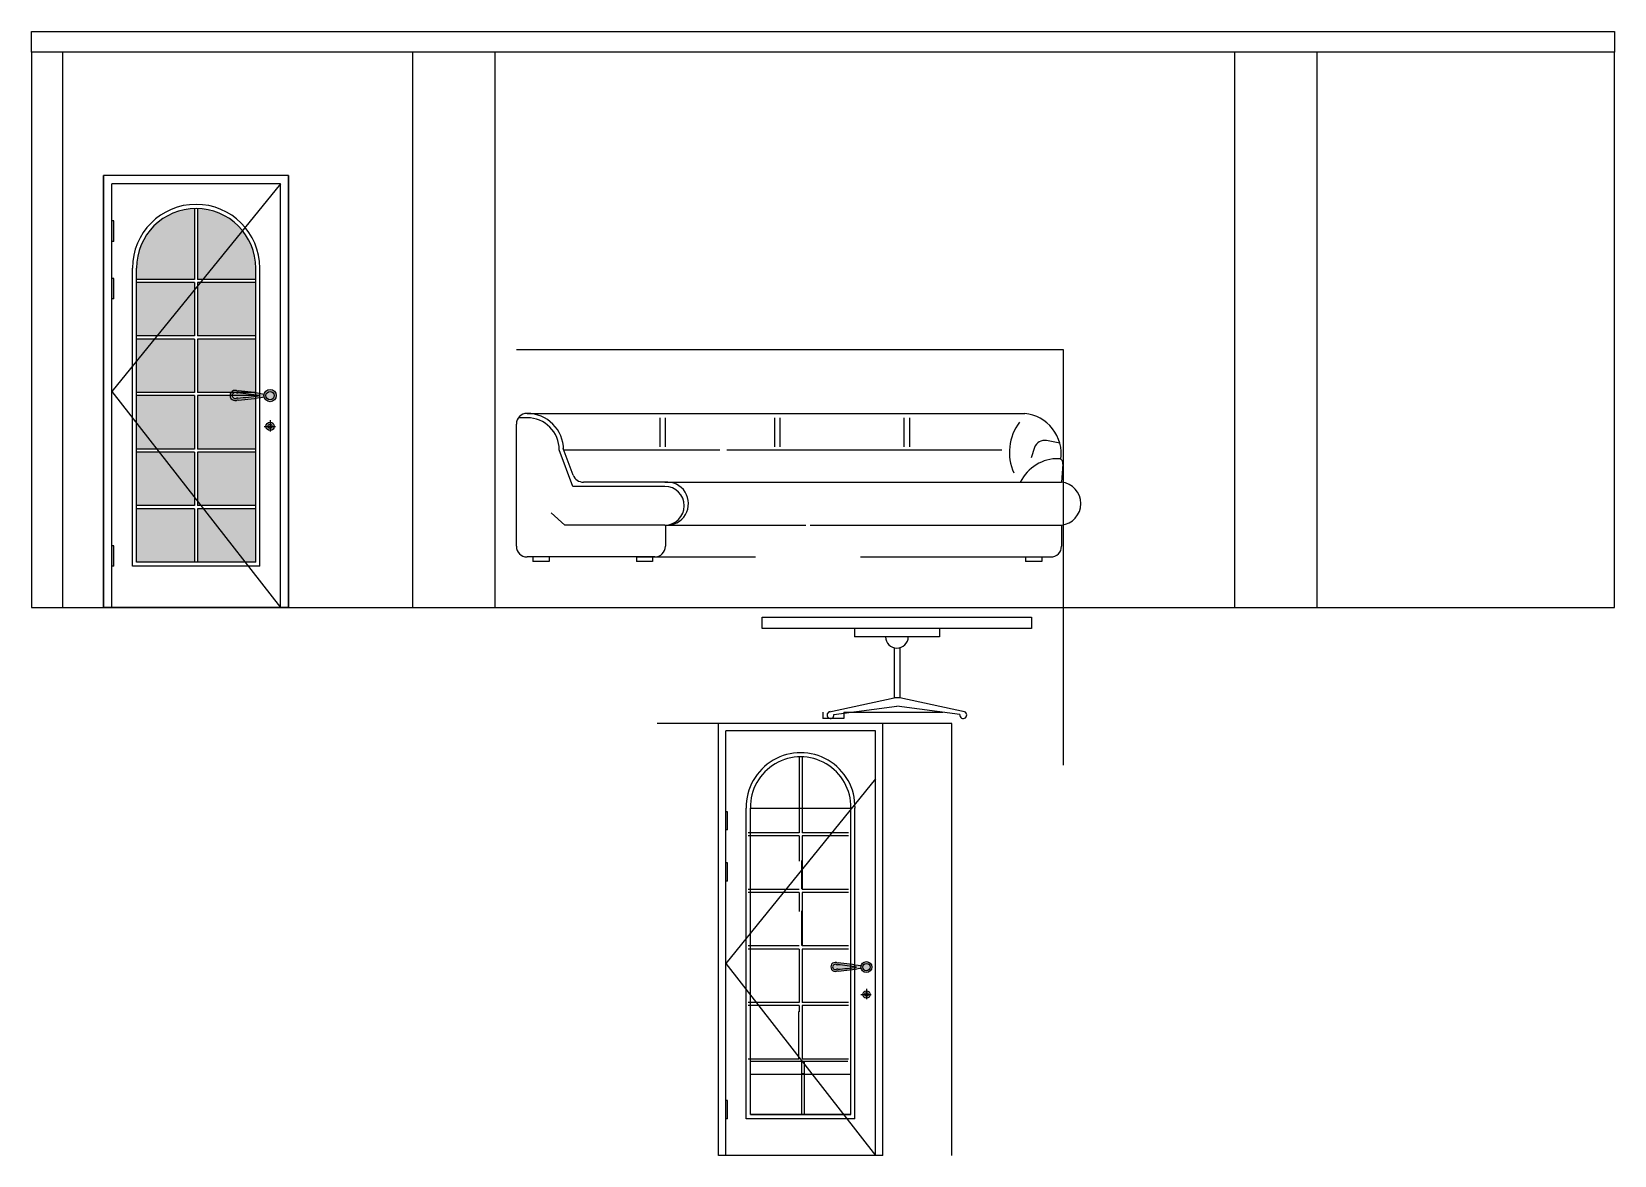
# Model space of a CAD drawing. Header units: millimetres. Extents: x -178199094 to 13669908, y -30538122 to 6091408.
# Drawn here: x 6830849 to 6838549, y 311889 to 317354 of the extents above; entities that cross this region are included whole.
import ezdxf

# ---------------------------------------------------------------- set-up
doc = ezdxf.new("R2010")
doc.units = ezdxf.units.MM
for name, color, linetype in [('1', 7, 'Continuous'), ('FUR', 42, 'Continuous'), ('HA', 9, 'Continuous'), ('NOITHAT', 21, 'Continuous'), ('wood', 26, 'Continuous')]:
    doc.layers.add(name, color=color, linetype=linetype)

msp = doc.modelspace()

# ---------------------------------------------------------------- hatches: boundary and pattern name
at = {"true_color": 0xc3e6f9, "transparency": 33554687}
h = msp.add_hatch(color=254, dxfattribs=at)
h.dxf.hatch_style = 1
h.paths.add_polyline_path([(6831938.60205, 316134.44284), (6831668.88279, 316134.44284), (6831656.08499, 316118.67969), (6831656.08499, 315874.42714), (6831938.60205, 315874.42714)])
h.paths.add_polyline_path([(6831641.08408, 316100.20296), (6831641.08408, 316134.44284), (6831358.56703, 316134.44284), (6831358.56703, 315874.42714), (6831457.78094, 315874.42714)])
h.paths.add_polyline_path([(6831641.08408, 316100.20296), (6831457.78094, 315874.42714), (6831641.08408, 315874.42714)], flags=17)
h.paths.add_polyline_path([(6831873.92753, 316386.99795), (6831681.06174, 316149.44374), (6831938.60205, 316149.44374), (6831938.60205, 316204.431, 0.1718919717)])
h.paths.add_polyline_path([(6831873.92753, 316386.99795, 0.2194277771), (6831656.08499, 316494.35151), (6831656.08499, 316149.44374), (6831681.06174, 316149.44374)])
h.paths.add_polyline_path([(6831668.88279, 316134.44284), (6831656.08499, 316134.44284), (6831656.08499, 316118.67969)], flags=17)
h.paths.add_polyline_path([(6831641.08408, 316494.35151, 0.4066587629), (6831358.56703, 316204.43026), (6831358.56703, 316149.44374), (6831641.08408, 316149.44374)])
h.paths.add_polyline_path([(6831641.08408, 315859.42623), (6831445.60198, 315859.42623), (6831358.56703, 315752.22464), (6831358.56703, 315599.41053), (6831641.08408, 315599.41053)])
h.paths.add_polyline_path([(6831938.60205, 315859.42623), (6831656.08499, 315859.42623), (6831656.08499, 315599.41053), (6831938.60205, 315599.41053)])
h.paths.add_polyline_path([(6831445.60198, 315859.42623), (6831358.56703, 315859.42623), (6831358.56703, 315752.22464)], flags=17)
h.paths.add_polyline_path([(6831641.08408, 315584.40963), (6831358.56703, 315584.40963), (6831358.56703, 315450.74302), (6831457.23965, 315324.39393), (6831641.08408, 315324.39393)])
h.paths.add_polyline_path([(6831358.56703, 315450.74302), (6831358.56703, 315324.39393), (6831457.23965, 315324.39393)], flags=17)
h.paths.add_polyline_path([(6831938.60205, 315584.40963), (6831656.08499, 315584.40963), (6831656.08499, 315324.39393), (6831938.60205, 315324.39393)])
h.paths.add_polyline_path([(6831938.60205, 315309.39302), (6831656.08499, 315309.39302), (6831656.08499, 315069.77489), (6831672.01452, 315049.37732), (6831938.60205, 315049.37732)])
h.paths.add_polyline_path([(6831641.08408, 315309.39302), (6831468.95464, 315309.39302), (6831641.08408, 315088.98337)], flags=17)
h.paths.add_polyline_path([(6831468.95464, 315309.39302), (6831358.56703, 315309.39302), (6831358.56703, 315049.37732), (6831641.08408, 315049.37732), (6831641.08408, 315088.98337)])
h.paths.add_polyline_path([(6831683.72952, 315034.37642), (6831656.08499, 315034.37642), (6831656.08499, 314774.36072), (6831886.78939, 314774.36072)])
h.paths.add_polyline_path([(6831938.60205, 315034.37642), (6831683.72952, 315034.37642), (6831886.78939, 314774.36072), (6831938.60205, 314774.36072)])
h.paths.add_polyline_path([(6831641.08408, 315034.37642), (6831358.56703, 315034.37642), (6831358.56703, 314774.36072), (6831641.08408, 314774.36072)])
h.paths.add_polyline_path([(6831656.08499, 315069.77489), (6831656.08499, 315049.37732), (6831672.01452, 315049.37732)], flags=17)
at = {"transparency": 33554687}
h = msp.add_hatch(color=7, dxfattribs=at)
h.dxf.hatch_style = 1
h.paths.add_polyline_path([(6831248.56038, 316154.44404), (6831238.55978, 316154.44404), (6831238.55978, 316054.43801), (6831248.56038, 316054.43801)])
h.paths.add_polyline_path([(6831248.56038, 316434.46095), (6831238.55978, 316434.46095), (6831238.55978, 316334.45491), (6831248.56038, 316334.45491)])
h.paths.add_polyline_path([(6831248.56038, 314854.36555), (6831238.55978, 314854.36555), (6831238.55978, 314754.35951), (6831248.56038, 314754.35951)])
at = {"true_color": 0xc7c8ca, "transparency": 33554687}
h = msp.add_hatch(color=9, dxfattribs=at)
h.dxf.hatch_style = 1
h.paths.add_polyline_path([(6831978.56449, 315584.38922, 1), (6832038.64806, 315584.38922, 1)])
h.paths.add_polyline_path([(6832028.63413, 315584.38922, -1), (6831988.57842, 315584.38922, -1)], flags=0)
h.paths.add_polyline_path([(6831988.57842, 315584.38922, 1), (6832028.63413, 315584.38922, 1)], flags=16)
h.paths.add_polyline_path([(6831979.13743, 315590.22843, 0.0248165692), (6831853.52083, 315607.19268, -0.0508631054), (6831845.53301, 315608.69787, 1.3332911976), (6831845.33702, 315561.19965, -0.0539796191), (6831853.83373, 315562.67377, 0.0304964997), (6831979.16553, 315578.40995, -0.0501343694), (6831978.56449, 315584.38922, -0.0489427469)])
h.paths.add_polyline_path([(6831851.64801, 315597.30122, -0.0555560628), (6831842.94188, 315599.01894, 1.3592531699), (6831842.84152, 315570.90445, -0.0590148593), (6831852.11071, 315572.59847, 0.0252493282), (6831955.04776, 315584.31754, 0.0205598492)], flags=16)
h.paths.add_polyline_path([(6832008.67871, 315434.48169), (6831998.59234, 315434.48169, 0.4163337909), (6832008.67871, 315424.46802)], flags=17)
h.paths.add_polyline_path([(6832018.6202, 315434.48169), (6832008.67871, 315434.48169), (6832008.67871, 315424.46802, 0.4120965078)], flags=17)
h.paths.add_polyline_path([(6832008.67871, 315444.49536), (6832008.67871, 315434.48169), (6832018.6202, 315434.48169, 0.4120965078)], flags=17)
h.paths.add_polyline_path([(6832008.67871, 315444.49536, 0.4163337909), (6831998.59234, 315434.48169), (6832008.67871, 315434.48169)], flags=17)
h.paths.add_polyline_path([(6832008.67871, 315454.50942, 0.4152732717), (6831988.57842, 315434.48169), (6831998.59234, 315434.48169, -0.4163337909), (6832008.67871, 315444.49536)])
h.paths.add_polyline_path([(6832008.67871, 315454.50942), (6832008.67871, 315444.49536, -0.4120965078), (6832018.6202, 315434.48169), (6832028.63413, 315434.48169, 0.4131546466)])
h.paths.add_polyline_path([(6832028.63413, 315434.48169), (6832018.6202, 315434.48169, -0.4120965078), (6832008.67871, 315424.46802), (6832008.67871, 315414.45396, 0.4131546466)])
h.paths.add_polyline_path([(6832008.67871, 315424.46802, -0.4163337909), (6831998.59234, 315434.48169), (6831988.57842, 315434.48169, 0.4152732717), (6832008.67871, 315414.45396)])
h = msp.add_hatch(color=9, dxfattribs=at)
h.dxf.hatch_style = 1
h.paths.add_polyline_path([(6831988.57842, 315584.38922, 1), (6832028.63413, 315584.38922, 1)])
h.paths.add_polyline_path([(6831851.64801, 315597.30122, -0.0555560628), (6831842.94188, 315599.01894, 1.3592531699), (6831842.84152, 315570.90445, -0.0590148593), (6831852.11071, 315572.59847, 0.0252493282), (6831955.04776, 315584.31754, 0.0205598492)])
at = {"transparency": 33554687}
h = msp.add_hatch(color=7, dxfattribs=at)
h.dxf.hatch_style = 1
h.paths.add_polyline_path([(6834234.11646, 313311.79977), (6834225.22623, 313311.79977), (6834225.22623, 313222.89742), (6834234.11646, 313222.89742)])
h.paths.add_polyline_path([(6834234.11646, 313560.72634), (6834225.22623, 313560.72634), (6834225.22623, 313471.824), (6834234.11646, 313471.824)])
h.paths.add_polyline_path([(6834234.11646, 312156.06926), (6834225.22623, 312156.06926), (6834225.22623, 312067.16691), (6834234.11646, 312067.16691)])
at = {"true_color": 0xc7c8ca, "transparency": 33554687}
h = msp.add_hatch(color=9, dxfattribs=at)
h.dxf.hatch_style = 1
h.paths.add_polyline_path([(6834883.06806, 312805.03825, 1), (6834936.48054, 312805.03825, 1)])
h.paths.add_polyline_path([(6834927.57846, 312805.03825, -1), (6834891.97014, 312805.03825, -1)], flags=0)
h.paths.add_polyline_path([(6834891.97014, 312805.03825, 1), (6834927.57846, 312805.03825, 1)], flags=16)
h.paths.add_polyline_path([(6834883.57739, 312810.22914, 0.0248165692), (6834771.90803, 312825.30984, -0.0508631054), (6834764.80709, 312826.64791, 1.3332911976), (6834764.63287, 312784.42343, -0.0539796191), (6834772.18619, 312785.73388, 0.0304964997), (6834883.60237, 312799.72286, -0.0501343694), (6834883.06806, 312805.03825, -0.0489427469)])
h.paths.add_polyline_path([(6834770.24315, 312816.51663, -0.0555560628), (6834762.50366, 312818.04363, 1.3592531699), (6834762.41445, 312793.0507, -0.0590148593), (6834770.65447, 312794.55664, 0.0252493282), (6834862.1624, 312804.97453, 0.0205598492)], flags=16)
h.paths.add_polyline_path([(6834909.83869, 312671.77499), (6834900.87222, 312671.77499, 0.4163337909), (6834909.83869, 312662.87314)], flags=17)
h.paths.add_polyline_path([(6834918.67638, 312671.77499), (6834909.83869, 312671.77499), (6834909.83869, 312662.87314, 0.4120965078)], flags=17)
h.paths.add_polyline_path([(6834909.83869, 312680.67683), (6834909.83869, 312671.77499), (6834918.67638, 312671.77499, 0.4120965078)], flags=17)
h.paths.add_polyline_path([(6834909.83869, 312680.67683, 0.4163337909), (6834900.87222, 312671.77499), (6834909.83869, 312671.77499)], flags=17)
h.paths.add_polyline_path([(6834909.83869, 312689.57903, 0.4152732717), (6834891.97014, 312671.77499), (6834900.87222, 312671.77499, -0.4163337909), (6834909.83869, 312680.67683)])
h.paths.add_polyline_path([(6834909.83869, 312689.57903), (6834909.83869, 312680.67683, -0.4120965078), (6834918.67638, 312671.77499), (6834927.57846, 312671.77499, 0.4131546466)])
h.paths.add_polyline_path([(6834927.57846, 312671.77499), (6834918.67638, 312671.77499, -0.4120965078), (6834909.83869, 312662.87314), (6834909.83869, 312653.97094, 0.4131546466)])
h.paths.add_polyline_path([(6834909.83869, 312662.87314, -0.4163337909), (6834900.87222, 312671.77499), (6834891.97014, 312671.77499, 0.4152732717), (6834909.83869, 312653.97094)])
h = msp.add_hatch(color=9, dxfattribs=at)
h.dxf.hatch_style = 1
h.paths.add_polyline_path([(6834891.97014, 312805.03825, 1), (6834927.57846, 312805.03825, 1)])
h.paths.add_polyline_path([(6834770.24315, 312816.51663, -0.0555560628), (6834762.50366, 312818.04363, 1.3592531699), (6834762.41445, 312793.0507, -0.0590148593), (6834770.65447, 312794.55664, 0.0252493282), (6834862.1624, 312804.97453, 0.0205598492)])

# ---------------------------------------------------------------- linework, layer by layer
for p, q in [((6831198.55736, 314554.34743), (6831198.55736, 316654.47423)), ((6832098.61171, 316654.47423), (6831198.55736, 316654.47423)), ((6832098.61171, 314554.34743), (6832098.61171, 316654.47423)), ((6832058.60929, 316614.47182), (6831238.55978, 315604.41083)), ((6832058.60929, 316614.47182), (6831238.55978, 316614.47182)), ((6831238.55978, 314554.34743), (6831238.55978, 316614.47182)), ((6832058.60929, 314554.34743), (6832058.60929, 316614.47182)), ((6831641.08408, 316494.35151), (6831641.08408, 316149.44374)), ((6831656.08499, 316494.35151), (6831656.08499, 316149.44374)), ((6831248.56038, 316434.46095), (6831238.55978, 316434.46095)), ((6831248.56038, 316334.45491), (6831248.56038, 316434.46095)), ((6831248.56038, 316334.45491), (6831238.55978, 316334.45491)), ((6831338.56582, 314754.35951), (6831338.56582, 316204.431)), ((6831358.56703, 314774.36072), (6831358.56703, 316204.431)), ((6831938.60205, 314774.36072), (6831938.60205, 316204.431)), ((6831958.60325, 314754.35951), (6831958.60325, 316204.431)), ((6831248.56038, 316154.44404), (6831238.55978, 316154.44404)), ((6831248.56038, 316054.43801), (6831248.56038, 316154.44404)), ((6831641.08408, 316149.44374), (6831358.56703, 316149.44374)), ((6831641.08408, 316134.44284), (6831358.56703, 316134.44284)), ((6831641.08408, 316134.44284), (6831641.08408, 315874.42714)), ((6831938.60205, 316149.44374), (6831656.08499, 316149.44374)), ((6831656.08499, 316134.44284), (6831656.08499, 315874.42714)), ((6831938.60205, 316134.44284), (6831656.08499, 316134.44284)), ((6831248.56038, 316054.43801), (6831238.55978, 316054.43801)), ((6831641.08408, 315874.42714), (6831358.56703, 315874.42714)), ((6831641.08408, 315859.42623), (6831358.56703, 315859.42623)), ((6831641.08408, 315859.42623), (6831641.08408, 315599.41053)), ((6831938.60205, 315874.42714), (6831656.08499, 315874.42714)), ((6831656.08499, 315859.42623), (6831656.08499, 315599.41053)), ((6831938.60205, 315859.42623), (6831656.08499, 315859.42623)), ((6831238.55978, 315604.41083), (6832058.60929, 314554.34743)), ((6831641.08408, 315599.41053), (6831358.56703, 315599.41053)), ((6831641.08408, 315584.40963), (6831358.56703, 315584.40963)), ((6831641.08408, 315584.40963), (6831641.08408, 315324.39393)), ((6831938.60205, 315599.41053), (6831656.08499, 315599.41053)), ((6831656.08499, 315584.40963), (6831656.08499, 315324.39393)), ((6831938.60205, 315584.40963), (6831656.08499, 315584.40963)), ((6831641.08408, 315324.39393), (6831358.56703, 315324.39393)), ((6831938.60205, 315324.39393), (6831656.08499, 315324.39393)), ((6831641.08408, 315309.39302), (6831358.56703, 315309.39302)), ((6831641.08408, 315309.39302), (6831641.08408, 315049.37732)), ((6831656.08499, 315309.39302), (6831656.08499, 315049.37732)), ((6831938.60205, 315309.39302), (6831656.08499, 315309.39302)), ((6831641.08408, 315049.37732), (6831358.56703, 315049.37732)), ((6831641.08408, 315034.37642), (6831358.56703, 315034.37642)), ((6831641.08408, 315034.37642), (6831641.08408, 314774.36072)), ((6831938.60205, 315049.37732), (6831656.08499, 315049.37732)), ((6831656.08499, 315034.37642), (6831656.08499, 314774.36072)), ((6831938.60205, 315034.37642), (6831656.08499, 315034.37642)), ((6831248.56038, 314854.36555), (6831238.55978, 314854.36555)), ((6831248.56038, 314754.35951), (6831248.56038, 314854.36555)), ((6831248.56038, 314754.35951), (6831238.55978, 314754.35951)), ((6831958.60325, 314754.35951), (6831338.56582, 314754.35951)), ((6831938.60205, 314774.36072), (6831358.56703, 314774.36072)), ((6832098.61171, 314554.34743), (6831198.55736, 314554.34743)), ((6834189.66529, 311889.36222), (6834189.66529, 313989.36222)), ((6834989.78641, 313989.36222), (6834189.66529, 313989.36222)), ((6834954.22548, 313953.80128), (6834225.22623, 313953.80128)), ((6834225.22623, 311889.36222), (6834225.22623, 313953.80128)), ((6834954.22548, 311889.36222), (6834954.22548, 313953.80128)), ((6834989.78641, 311889.36222), (6834989.78641, 313989.36222)), ((6834583.18176, 313825.02928), (6834583.18176, 313457.70458)), ((6834596.51712, 313824.42628), (6834596.51712, 313457.70458)), ((6834954.22548, 313720.75057), (6834225.22623, 312822.83686)), ((6834234.11646, 313560.72634), (6834225.22623, 313560.72634)), ((6834234.11646, 313471.824), (6834234.11646, 313560.72634)), ((6834325.22623, 312067.16691), (6834325.22623, 313578.204)), ((6834345.22623, 312087.16691), (6834345.22623, 313578.204)), ((6834834.22548, 312087.16691), (6834834.22548, 313578.204)), ((6834854.22548, 312067.16691), (6834854.22548, 313578.204)), ((6834234.11646, 313471.824), (6834225.22623, 313471.824)), ((6834583.18176, 313457.70458), (6834334.25216, 313457.70458)), ((6834583.18176, 313442.70458), (6834334.25216, 313442.70458)), ((6834583.18176, 313442.70458), (6834583.18176, 313320.63039)), ((6834823.25141, 313457.70458), (6834596.51712, 313457.70458)), ((6834823.25141, 313442.70458), (6834596.51712, 313442.70458)), ((6834596.51712, 313442.70458), (6834596.51712, 313320.63039)), ((6834594.15583, 313322.8732), (6834594.15583, 313184.94738)), ((6834596.51712, 313320.63039), (6834596.51712, 313182.70458)), ((6834234.11646, 313311.79977), (6834225.22623, 313311.79977)), ((6834234.11646, 313222.89742), (6834234.11646, 313311.79977)), ((6834234.11646, 313222.89742), (6834225.22623, 313222.89742)), ((6834583.18176, 313182.70458), (6834334.25216, 313182.70458)), ((6834583.18176, 313167.70458), (6834334.25216, 313167.70458)), ((6834583.18176, 313167.70458), (6834583.18176, 313075.77384)), ((6834823.25141, 313182.70458), (6834596.51712, 313182.70458)), ((6834823.25141, 313167.70458), (6834596.51712, 313167.70458)), ((6834596.51712, 313167.70458), (6834596.51712, 313076.14894)), ((6834594.15583, 313078.39174), (6834594.15583, 312909.94738)), ((6834596.51712, 313076.14894), (6834596.51712, 312907.70458)), ((6834583.18176, 312907.70458), (6834334.25216, 312907.70458)), ((6834583.18176, 312892.70458), (6834334.25216, 312892.70458)), ((6834583.18176, 312892.70458), (6834583.18176, 312831.66748)), ((6834823.25141, 312907.70458), (6834596.51712, 312907.70458)), ((6834823.25141, 312892.70458), (6834596.51712, 312892.70458)), ((6834596.51712, 312892.70458), (6834596.51712, 312831.66748)), ((6834225.22623, 312822.83686), (6834954.22548, 311889.36222)), ((6834583.18176, 312831.66748), (6834583.18176, 312632.70458)), ((6834596.51712, 312831.66748), (6834596.51712, 312632.70458)), ((6834583.18176, 312632.70458), (6834334.25216, 312632.70458)), ((6834823.25141, 312632.70458), (6834596.51712, 312632.70458)), ((6834583.18176, 312617.70458), (6834334.25216, 312617.70458)), ((6834579.12547, 312589.42883), (6834579.12547, 312359.94738)), ((6834583.18176, 312617.70458), (6834583.18176, 312587.18603)), ((6834823.25141, 312617.70458), (6834596.51712, 312617.70458)), ((6834596.51712, 312617.70458), (6834596.51712, 312587.18603)), ((6834596.51712, 312587.18603), (6834596.51712, 312357.70458)), ((6834583.18176, 312357.70458), (6834334.25216, 312357.70458)), ((6834593.90865, 312344.94738), (6834344.97905, 312344.94738)), ((6834819.19512, 312344.94738), (6834592.46082, 312344.94738)), ((6834593.90865, 312344.94738), (6834593.90865, 312087.16691)), ((6834823.25141, 312357.70458), (6834596.51712, 312357.70458)), ((6834607.49118, 312344.94738), (6834607.49118, 312087.16691)), ((6834234.11646, 312156.06926), (6834225.22623, 312156.06926)), ((6834234.11646, 312067.16691), (6834234.11646, 312156.06926)), ((6834834.22548, 312087.16691), (6834345.22623, 312087.16691)), ((6834234.11646, 312067.16691), (6834225.22623, 312067.16691)), ((6834854.22548, 312067.16691), (6834325.22623, 312067.16691)), ((6834989.78641, 311889.36222), (6834189.66529, 311889.36222))]:
    msp.add_line(p, q)
at = {"color": 253}
for p, q in [((6834345.22623, 312284.24847), (6834834.22548, 312284.24847)), ((6834607.49118, 312286.49127), (6834593.90865, 312286.49127)), ((6834345.22623, 312087.16691), (6834834.22548, 312087.16691)), ((6834589.72585, 312087.16691), (6834345.22623, 312087.16691))]:
    msp.add_line(p, q, dxfattribs=at)
at = {"color": 18, "true_color": 0x000000}
for points in [[(6830848.55736, 317254.34743), (6830848.55736, 317354.34743), (6838548.55736, 317354.34743), (6838548.55736, 317254.34743)], [(6830848.55736, 317254.34743), (6830848.55736, 314554.34743)], [(6830998.55736, 317254.34743), (6830998.55736, 314554.34743)], [(6832701.55736, 317254.34743), (6832701.55736, 314554.34743)], [(6833101.55736, 317254.34743), (6833101.55736, 314554.34743)], [(6836700.55736, 317254.34743), (6836700.55736, 314554.34743)], [(6837100.55736, 317254.34743), (6837100.55736, 314554.34743)], [(6831198.55736, 316654.34743), (6831198.55736, 314554.34743)], [(6832098.55736, 316654.34743), (6831198.55736, 316654.34743)], [(6832098.55736, 316654.34743), (6832098.55736, 314554.34743)]]:
    msp.add_lwpolyline(points, dxfattribs=at)
at = {"color": 253}
for points in [[(6833206.62261, 315808.71481), (6835866.62261, 315808.71481), (6835866.62261, 313786.45736)], [(6832098.55736, 314554.34743), (6831198.55736, 314554.34743)], [(6835325.95165, 311889.36222), (6835325.95165, 313989.36222), (6833891.4823, 313989.36222)], [(6834345.22623, 313578.204), (6834834.22548, 313578.204)]]:
    msp.add_lwpolyline(points, dxfattribs=at)
for centre, radius, start, end in [((6831648.58454, 316204.431), 310.01872, 0, 180), ((6831648.58454, 316204.431), 290.01751, 0, 180), ((6834589.77899, 313582.71995), 264.5913, 359.022050232, 540.977949768), ((6834589.77899, 313582.71995), 244.5913, 359.022050232, 180.977949768)]:
    msp.add_arc(centre, radius, start, end)
at = {"layer": '1', "color": 18, "true_color": 0x000000}
for p, q in [((6833258.87309, 315497.79633), (6835680.67633, 315497.79633)), ((6833904.71034, 315476.56556), (6833904.71034, 315334.65305)), ((6833931.01638, 315476.56556), (6833931.01638, 315334.65305)), ((6834462.40097, 315476.56556), (6834462.40097, 315334.65305)), ((6834488.70701, 315476.56556), (6834488.70701, 315334.65305)), ((6835092.59951, 315476.56556), (6835092.59951, 315334.65305)), ((6835118.90555, 315476.56556), (6835118.90555, 315334.65305)), ((6833481.73075, 315142.49309), (6833415.62452, 315320.14471)), ((6833436.52471, 315320.14471), (6834196.03864, 315320.14471)), ((6834230.96046, 315320.14471), (6835568.66572, 315320.14471)), ((6835727.54561, 315331.20551), (6835710.54197, 315280.89826)), ((6835850.6574, 315353.80595), (6835786.69568, 315365.82641)), ((6835865.47989, 315251.51812), (6835859.03865, 315163.39328)), ((6833929.18157, 315163.39328), (6835859.03865, 315163.39328)), ((6833929.18157, 315142.49309), (6833481.73075, 315142.49309)), ((6833442.8249, 314954.39138), (6833376.71867, 315014.14265)), ((6833929.18157, 314954.39138), (6834615.15443, 314954.39138)), ((6834636.05462, 314954.39138), (6835859.03865, 314954.39138)), ((6835859.03865, 314954.39138), (6835859.03865, 314851.76126)), ((6833790.80076, 314799.51078), (6834369.9363, 314799.51078)), ((6834881.27274, 314799.51078), (6835806.78817, 314799.51078)), ((6835683.97756, 314799.51078), (6835683.97756, 314776.73976)), ((6835762.6758, 314776.73976), (6835683.97756, 314776.73976)), ((6835762.6758, 314799.51078), (6835762.6758, 314776.73976)), ((6834800.20657, 314043.99587), (6835281.59203, 314043.99587))]:
    msp.add_line(p, q, dxfattribs=at)
for centre, radius, start, end in [((6833258.87309, 315320.14471), 156.75143, 0, 90), ((6835660.34941, 315301.47357), 197.37226, 352.080417368, 84.088756005), ((6835848.73995, 315308.33078), 243.38522, 143.066265079, 204.18365913), ((6835777.04509, 315314.47489), 52.25048, 79.35643609, 161.324963003), ((6835840.43128, 315075.29263), 202.14436, 88.375342944, 154.161857472), ((6835845.17694, 315256.47879), 20.90019, 346.269780183, 87.297361038), ((6835848.00799, 315058.89233), 105.08151, 276.025575013, 83.974424987), ((6833929.18157, 315048.44223), 94.05086, 270, 90), ((6835806.78817, 314851.76126), 52.25048, 270, 0)]:
    msp.add_arc(centre, radius, start, end, dxfattribs=at)
at = {"layer": 'FUR', "color": 18, "true_color": 0x000000}
msp.add_lwpolyline([(6830848.55736, 314554.34743), (6838548.55736, 314554.34743), (6838548.55736, 317254.34743), (6830848.55736, 317254.34743), (6830848.55736, 314554.34743)], dxfattribs=at)
at = {"layer": 'HA', "color": 7}
for p, q in [((6831978.95247, 315434.48169), (6832034.88605, 315434.48169)), ((6832008.67871, 315465.18536), (6832008.67871, 315409.25179)), ((6834909.83869, 312699.06962), (6834909.83869, 312649.34636)), ((6834883.41297, 312671.77499), (6834933.13623, 312671.77499))]:
    msp.add_line(p, q, dxfattribs=at)
for centre, radius in [((6832008.60627, 315434.48169), 10.01393), ((6834909.7743, 312671.77499), 8.90208)]:
    msp.add_circle(centre, radius, dxfattribs=at)
for centre, radius, start, end in [((6831838.50897, 315584.97734), 14.72472, 72.479170091, 287.111780854), ((6831854.62739, 315532.6219), 40.05572, 93.602240945, 107.111780854), ((6831855.00076, 315637.21638), 40.05572, 252.479170091, 265.198607124), ((6831745.53799, 314334.03898), 1267.71086, 80.487300494, 85.198607124), ((6831787.61972, 316597.01404), 1026.44354, 273.602240945, 279.387731391), ((6834758.56294, 312805.56107), 13.08983, 72.479170092, 287.111780856), ((6834772.89173, 312759.01866), 35.60832, 93.602240947, 107.111780856), ((6834773.22364, 312852), 35.60832, 252.479170092, 265.198607126), ((6834675.91454, 311693.51466), 1126.95666, 80.487300495, 85.198607126), ((6834713.32393, 313705.23113), 912.47731, 273.602240947, 279.38773139)]:
    msp.add_arc(centre, radius, start, end, dxfattribs=at)
at = {"layer": 'NOITHAT', "color": 18, "linetype": 'Continuous', "true_color": 0x000000}
for p, q in [((6833258.87309, 315476.89614), (6833217.07271, 315476.89614)), ((6833206.62261, 314851.76126), (6833206.62261, 315445.54585)), ((6833483.59155, 315197.42146), (6833435.21252, 315327.43363)), ((6833929.18157, 315163.39328), (6833532.56154, 315163.39328)), ((6833929.18157, 314954.39138), (6833442.8249, 314954.39138)), ((6833932.01135, 314954.43396), (6833932.01135, 314851.76126)), ((6833879.76088, 314799.51078), (6833258.87309, 314799.51078)), ((6833287.13374, 314799.51078), (6833287.13374, 314776.73976)), ((6833365.83198, 314776.73976), (6833287.13374, 314776.73976)), ((6833365.83198, 314799.51078), (6833365.83198, 314776.73976)), ((6833790.80076, 314799.51078), (6833790.80076, 314776.73976)), ((6833869.499, 314776.73976), (6833790.80076, 314776.73976)), ((6833869.499, 314799.51078), (6833869.499, 314776.73976)), ((6834402.40998, 314452.33467), (6834402.40998, 314507.12452)), ((6834402.40998, 314507.12452), (6835713.6083, 314507.12452)), ((6835713.6083, 314507.12452), (6835713.6083, 314452.33467)), ((6835713.6083, 314452.33467), (6834402.40998, 314452.33467)), ((6834851.28578, 314452.33467), (6834851.28578, 314411.43105)), ((6835264.73251, 314411.43105), (6834851.28578, 314411.43105)), ((6835264.73251, 314452.33467), (6835264.73251, 314411.43105)), ((6835044.3746, 314357.80481), (6835044.3746, 314113.79749)), ((6835071.64368, 314357.80481), (6835071.64368, 314113.79749)), ((6834729.49433, 314046.86806), (6835044.3746, 314113.79749)), ((6835071.64368, 314113.79749), (6835044.3746, 314113.79749)), ((6835386.52396, 314046.86806), (6835071.64368, 314113.79749)), ((6834697.52671, 314043.99587), (6834697.52671, 314014.28586)), ((6834800.20657, 314014.28586), (6834697.52671, 314014.28586)), ((6834751.89364, 314033.17039), (6835058.00914, 314073.32235)), ((6834800.20657, 314043.99587), (6834800.20657, 314014.28586)), ((6835364.12465, 314033.17039), (6835058.00914, 314073.32235))]:
    msp.add_line(p, q, dxfattribs=at)
for centre, radius, start, end in [((6833258.87309, 315445.54585), 52.25048, 90, 180), ((6833258.87309, 315320.14471), 177.65162, 0, 90), ((6833532.56154, 315215.64376), 52.25048, 200.410817628, 270), ((6833939.28204, 315059.03124), 104.84968, 266.023696478, 95.528037699), ((6833258.87309, 314851.76126), 52.25048, 180, 270), ((6833879.76088, 314851.76126), 52.25048, 270, 0), ((6835058.00914, 314411.43105), 55.33239, 180, 0), ((6834735.16385, 314030.97601), 16.87308, 94.365878712, 7.472601918), ((6835380.85443, 314030.97601), 16.87308, 172.527398082, 85.634121288)]:
    msp.add_arc(centre, radius, start, end, dxfattribs=at)
at = {"layer": 'wood', "color": 7}
for centre, radius in [((6832008.60627, 315584.38922), 30.04179), ((6832008.60627, 315584.38922), 20.02786), ((6832008.60627, 315434.48169), 20.02786), ((6834909.7743, 312805.03825), 26.70624), ((6834909.7743, 312805.03825), 17.80416), ((6834909.7743, 312671.77499), 17.80416)]:
    msp.add_circle(centre, radius, dxfattribs=at)
for centre, radius, start, end in [((6831838.50897, 315584.97734), 24.73865, 73.505117961, 286.022052642), ((6831856.39269, 315522.69988), 40.05572, 93.66283122, 106.022052642), ((6831856.90601, 315647.1051), 40.05572, 253.505117961, 265.152046907), ((6831745.53799, 314334.03898), 1277.72479, 79.465675363, 85.152046907), ((6831787.61972, 316597.01404), 1036.45747, 273.66283122, 280.649948668), ((6834758.56294, 312805.56107), 21.99191, 73.505117958, 286.022052645), ((6834774.46102, 312750.19829), 35.60832, 93.662831218, 106.022052645), ((6834774.91735, 312860.79077), 35.60832, 253.505117958, 265.152046905), ((6834675.91454, 311693.51466), 1135.85874, 79.465675363, 85.152046905), ((6834713.32393, 313705.23113), 921.37939, 273.662831218, 280.649948672)]:
    msp.add_arc(centre, radius, start, end, dxfattribs=at)

doc.saveas('drawing.dxf')
